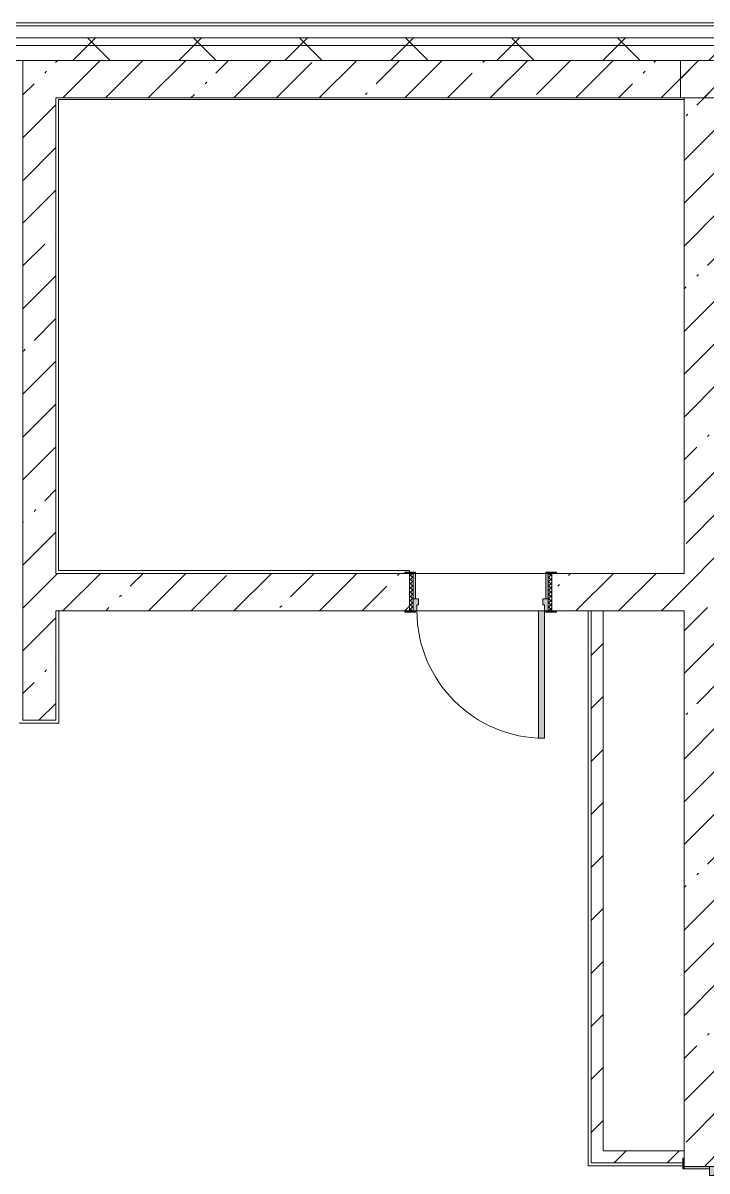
# Model space of a CAD drawing. Header units: millimetres. Extents: x 36059 to 234328, y -8553 to 29000.
# Drawn here: x 192068 to 196631, y 19695 to 27350 of the extents above; entities that cross this region are included whole.
import ezdxf

# ---------------------------------------------------------------- set-up
doc = ezdxf.new("R2010")
doc.units = ezdxf.units.MM
for name, color, linetype, lineweight, true_color in [('A-DOOR-1', 7, 'Continuous', 5, 0xaaaaaa), ('A-DOOR-2', 7, 'Continuous', 5, 0xe2e2e2), ('A-DOOR-FRAM-1', 7, 'Continuous', 5, 0xe2e2e2), ('A-DOOR-FRAM-2', 7, 'Continuous', 5, 0xaaaaaa), ('A-FLOR-2', 7, 'Continuous', 5, 0xaaaaaa)]:
    doc.layers.add(name, color=color, linetype=linetype, lineweight=lineweight, true_color=true_color)
for name, color, linetype, lineweight in [('A-WALL', 7, 'Continuous', 9), ('A-WALL-3', 7, 'Continuous', 5), ('I-WALL-4', 7, 'Continuous', 5)]:
    doc.layers.add(name, color=color, linetype=linetype, lineweight=lineweight)
pattern_1 = [(45, (107317.9, 0), (-353.5534, 353.5534), []), (135, (107317.9, 0), (-353.5534, -353.5534), [])]
pattern_2 = [(45, (107317.9, 0), (-285.1231, 285.1231), []), (45, (107603, 0), (-285.1231, 285.1231), [504.031, -100.806, 16.764, -84.042])]
pattern_3 = [(45, (107317.9, 0), (-176.7767, 176.7767), [])]

# ---------------------------------------------------------------- blocks, each defined once
blk = doc.blocks.new('110_Дверь_СКБ_2Ст - Д-1_л_Лестничная клетка EIS60 2-32359692-3_10_2_птичка')
at = {"layer": 'A-DOOR-2'}
for points in [[(662.5, 125), (662.5, 1025), (612.5, 1025), (612.5, 125)], [(-587.5, 525), (-637.5, 525), (-637.5, 125), (-587.5, 125)], [(712.5, -125), (712.5, 45), (697.5, 45), (697.5, -125)]]:
    blk.add_hatch(color=256, dxfattribs=at).paths.add_polyline_path(points)
h = blk.add_hatch(color=256, dxfattribs=at)
h.paths.add_polyline_path([(712.5, 125), (662.5, 125), (662.5, 75), (652.5, 75), (652.5, 45), (712.5, 45)])
h.paths.add_polyline_path([(-627.5, 45), (-627.5, 75), (-637.5, 75), (-637.5, 125), (-687.5, 125), (-687.5, 45)])
at = {"layer": 'A-DOOR-FRAM-1'}
for points in [[(-672.5, 125), (-672.5, 133), (-742.5, 133), (-742.5, 125)], [(767.5, 125), (767.5, 133), (697.5, 133), (697.5, 125)], [(-672.5, -125), (-672.5, 45), (-687.5, 45), (-687.5, -125)], [(-672.5, -133), (-672.5, -125), (-742.5, -125), (-742.5, -133)], [(767.5, -133), (767.5, -125), (697.5, -125), (697.5, -133)]]:
    blk.add_hatch(color=256, dxfattribs=at).paths.add_polyline_path(points)
at = {"layer": 'A-DOOR-1'}
for p, q in [((662.5, 1025), (612.5, 1025)), ((612.5, 1025), (612.5, 125)), ((662.5, 125), (662.5, 1025)), ((-637.5, 525), (-637.5, 125)), ((-587.5, 525), (-637.5, 525)), ((-587.5, 125), (-587.5, 525)), ((-637.5, 125), (-587.5, 125)), ((612.5, 125), (662.5, 125))]:
    blk.add_line(p, q, dxfattribs=at)
for centre, radius, start, end in [((662.5, 125), 900, 90, 180), ((-637.5, 125), 400, 360, 90)]:
    blk.add_arc(centre, radius, start, end, dxfattribs=at)
at = {"layer": 'A-DOOR-FRAM-2'}
for p, q in [((-672.5, 133), (-742.5, 133)), ((-742.5, 133), (-742.5, 125)), ((-742.5, 125), (-672.5, 125)), ((-637.5, 125), (-687.5, 125)), ((-687.5, 125), (-687.5, 45)), ((-672.5, 125), (-672.5, 133)), ((-637.5, 75), (-637.5, 125)), ((662.5, 125), (662.5, 75)), ((712.5, 125), (662.5, 125)), ((767.5, 133), (697.5, 133)), ((697.5, 133), (697.5, 125)), ((697.5, 125), (767.5, 125)), ((712.5, 45), (712.5, 125)), ((767.5, 125), (767.5, 133)), ((-687.5, 45), (-627.5, 45)), ((-672.5, 45), (-687.5, 45)), ((-687.5, 45), (-687.5, -125)), ((-672.5, -125), (-672.5, 45)), ((-627.5, 75), (-637.5, 75)), ((-627.5, 45), (-627.5, 75)), ((662.5, 75), (652.5, 75)), ((652.5, 75), (652.5, 45)), ((652.5, 45), (712.5, 45)), ((712.5, 45), (697.5, 45)), ((697.5, 45), (697.5, -125)), ((712.5, -125), (712.5, 45)), ((-672.5, -125), (-742.5, -125)), ((-742.5, -125), (-742.5, -133)), ((-742.5, -133), (-672.5, -133)), ((-687.5, -125), (-672.5, -125)), ((-672.5, -133), (-672.5, -125)), ((697.5, -125), (712.5, -125)), ((767.5, -125), (697.5, -125)), ((697.5, -125), (697.5, -133)), ((697.5, -133), (767.5, -133)), ((767.5, -133), (767.5, -125))]:
    blk.add_line(p, q, dxfattribs=at)
blk = doc.blocks.new('110_Дверь_СКБ_1Ст_Внутренняя1 - Д-8а 950x2100h _книгохранилище_ огнестойкая дверь_-32656878-3_10_2_птичка')
at = {"layer": 'A-DOOR-1'}
h = blk.add_hatch(dxfattribs=at)
h.set_pattern_fill('FP_197', color=256, style=0, pattern_type=2)
h.set_pattern_definition([(225, (1826.41, -189.685), (-14.14214, 14.14214), []), (135, (1826.41, -189.685), (14.14214, 14.14214), [])])
h.paths.add_polyline_path([(487.5, -125), (487.5, 125), (462.5, 125), (462.5, -125)])
at = {"layer": 'A-DOOR-2'}
h = blk.add_hatch(color=256, dxfattribs=at)
h.paths.add_polyline_path([(462.5, -125), (462.5, -45), (427.5, -45), (427.5, -85), (437.5, -85), (437.5, -125)])
h.paths.add_polyline_path([(-437.5, -125), (-412.5, -125), (-412.5, -85), (-402.5, -85), (-402.5, -45), (-437.5, -45)])
at = {"layer": 'A-DOOR-FRAM-1'}
for points in [[(-422.5, 125), (-422.5, 133), (-492.5, 133), (-492.5, 125)], [(-422.5, -45), (-422.5, 125), (-437.5, 125), (-437.5, -45)], [(517.5, 125), (517.5, 133), (447.5, 133), (447.5, 125)], [(462.5, -45), (462.5, 125), (447.5, 125), (447.5, -45)], [(-422.5, -133), (-422.5, -125), (-492.5, -125), (-492.5, -133)], [(437.5, -975), (437.5, -125), (397.5, -125), (397.5, -975)], [(517.5, -133), (517.5, -125), (447.5, -125), (447.5, -133)]]:
    blk.add_hatch(color=256, dxfattribs=at).paths.add_polyline_path(points)
at = {"layer": 'A-DOOR-FRAM-2'}
h = blk.add_hatch(dxfattribs=at)
h.set_pattern_fill('FP_198', color=256, style=0, pattern_type=2)
h.set_pattern_definition([(315, (-296.384, -189.685), (-14.1421, -14.1421), []), (225, (-296.384, -189.685), (-14.1421, 14.1421), [])])
h.paths.add_polyline_path([(-437.5, -125), (-437.5, 125), (-462.5, 125), (-462.5, -125)])
at = {"layer": 'A-DOOR-1'}
for p, q in [((397.5, -125), (437.5, -125)), ((397.5, -975), (397.5, -125)), ((437.5, -125), (437.5, -975)), ((437.5, -975), (397.5, -975))]:
    blk.add_line(p, q, dxfattribs=at)
blk.add_arc((437.5, -125), 850, 180, 270, dxfattribs=at)
at = {"layer": 'A-DOOR-FRAM-2'}
for p, q in [((-492.5, 133), (-422.5, 133)), ((-492.5, 125), (-492.5, 133)), ((-422.5, 125), (-492.5, 125)), ((-462.5, 125), (-437.5, 125)), ((-462.5, -125), (-462.5, 125)), ((-437.5, 125), (-437.5, -125)), ((-437.5, 125), (-422.5, 125)), ((-437.5, -45), (-437.5, 125)), ((-422.5, 133), (-422.5, 125)), ((-422.5, 125), (-422.5, -45)), ((447.5, 125), (447.5, 133)), ((447.5, 133), (517.5, 133)), ((447.5, -45), (447.5, 125)), ((447.5, 125), (462.5, 125)), ((517.5, 125), (447.5, 125)), ((462.5, -125), (462.5, 125)), ((462.5, 125), (487.5, 125)), ((462.5, 125), (462.5, -45)), ((487.5, 125), (487.5, -125)), ((517.5, 133), (517.5, 125)), ((-437.5, -45), (-402.5, -45)), ((-437.5, -125), (-437.5, -45)), ((-422.5, -45), (-437.5, -45)), ((-402.5, -45), (-402.5, -85)), ((427.5, -45), (462.5, -45)), ((427.5, -85), (427.5, -45)), ((462.5, -45), (447.5, -45)), ((462.5, -45), (462.5, -125)), ((-492.5, -125), (-422.5, -125)), ((-492.5, -133), (-492.5, -125)), ((-422.5, -133), (-492.5, -133)), ((-437.5, -125), (-462.5, -125)), ((-437.5, -124), (-422.5, -124)), ((-437.5, -125), (-437.5, -124)), ((-412.5, -125), (-437.5, -125)), ((-422.5, -125), (-437.5, -125)), ((-422.5, -124), (-422.5, -125)), ((-422.5, -125), (-422.5, -133)), ((-412.5, -85), (-412.5, -125)), ((-402.5, -85), (-412.5, -85)), ((437.5, -85), (427.5, -85)), ((437.5, -125), (437.5, -85)), ((462.5, -125), (437.5, -125)), ((447.5, -125), (447.5, -124)), ((447.5, -124), (462.5, -124)), ((462.5, -125), (447.5, -125)), ((447.5, -133), (447.5, -125)), ((447.5, -125), (517.5, -125)), ((517.5, -133), (447.5, -133)), ((462.5, -124), (462.5, -125)), ((487.5, -125), (462.5, -125)), ((517.5, -125), (517.5, -133))]:
    blk.add_line(p, q, dxfattribs=at)

msp = doc.modelspace()

# ---------------------------------------------------------------- hatches: boundary and pattern name
at = {"layer": 'A-WALL-3'}
h = msp.add_hatch(dxfattribs=at)
h.set_pattern_fill('FP_109', color=256, style=0, pattern_type=2)
h.set_pattern_definition(pattern_1)
h.paths.add_polyline_path([(200477.9, 27200), (200527.9, 27200), (200527.9, 27250), (191887.9, 27250), (191887.9, 27200), (199610.5, 27200)])
h = msp.add_hatch(dxfattribs=at)
h.set_pattern_fill('FP_109', color=256, style=0, pattern_type=2)
h.set_pattern_definition(pattern_1)
h.paths.add_polyline_path([(200377.9, 27100), (200477.9, 27100), (200477.9, 27200), (191887.9, 27200), (191887.9, 27100), (199610.5, 27100)])
at = {"layer": 'I-WALL-4'}
h = msp.add_hatch(dxfattribs=at)
h.set_pattern_fill('FP_105', color=256, style=0, pattern_type=2)
h.set_pattern_definition(pattern_2)
h.paths.add_polyline_path([(196477.9, 26850), (196477.9, 27100), (192067.9, 27100), (192067.9, 26850), (194017.3, 26850)])
h = msp.add_hatch(dxfattribs=at)
h.set_pattern_fill('FP_105', color=256, style=0, pattern_type=2)
h.set_pattern_definition(pattern_2)
h.paths.add_polyline_path([(200127.9, 26850), (200127.9, 27100), (196452.9, 27100), (196452.9, 26850), (199610.5, 26850)])
h = msp.add_hatch(dxfattribs=at)
h.set_pattern_fill('FP_105', color=256, style=0, pattern_type=2)
h.set_pattern_definition(pattern_2)
h.paths.add_polyline_path([(196477.9, 17270), (196727.9, 17270), (196727.9, 18325), (196477.9, 18325), (196477.9, 18162.4)])
h.paths.add_polyline_path([(196477.9, 19725), (196727.9, 19725), (196727.9, 27100), (196477.9, 27100), (196477.9, 19750)])
h = msp.add_hatch(dxfattribs=at)
h.set_pattern_fill('FP_105', color=256, style=0, pattern_type=2)
h.set_pattern_definition(pattern_2)
h.paths.add_polyline_path([(192067.9, 22700), (192287.9, 22700), (192287.9, 26850), (192067.9, 26850), (192067.9, 22790)])
h = msp.add_hatch(dxfattribs=at)
h.set_pattern_fill('FP_105', color=256, style=0, pattern_type=2)
h.set_pattern_definition(pattern_2)
h.paths.add_polyline_path([(195881.7, 23430), (196477.9, 23430), (196477.9, 23680), (195595.9, 23680), (195595.9, 23430), (195857.9, 23430)])
h.paths.add_polyline_path([(194017.3, 23430), (194645.9, 23430), (194645.9, 23680), (192287.9, 23680), (192287.9, 23430)])
h = msp.add_hatch(dxfattribs=at)
h.set_pattern_fill('FP_110', color=256, style=0, pattern_type=2)
h.set_pattern_definition(pattern_3)
h.paths.add_polyline_path([(195937.9, 19750), (195937.9, 23430), (195857.9, 23430), (195857.9, 19750), (195881.7, 19750)])
h = msp.add_hatch(dxfattribs=at)
h.set_pattern_fill('FP_110', color=256, style=0, pattern_type=2)
h.set_pattern_definition(pattern_3)
h.paths.add_polyline_path([(195937.9, 19750), (196469.9, 19750), (196469.9, 19780), (196477.9, 19780), (196477.9, 19830), (195937.9, 19830)])

# ---------------------------------------------------------------- linework, layer by layer
at = {"layer": 'A-FLOR-2'}
for p, q in [((196477.9, 26840), (192305.9, 26840)), ((192305.9, 26840), (192305.9, 23700)), ((192305.9, 23700), (194645.9, 23700)), ((194645.9, 23700), (194645.9, 23688)), ((192307.9, 23430), (192307.9, 22680)), ((195837.9, 19730), (195837.9, 23430)), ((192307.9, 22680), (192042.5, 22680)), ((196469.9, 19730), (195837.9, 19730))]:
    msp.add_line(p, q, dxfattribs=at)
at = {"layer": 'A-WALL'}
for p, q in [((200607.9, 27330), (187667.9, 27330)), ((200527.9, 27250), (187667.9, 27250)), ((200477.9, 27200), (187667.9, 27200)), ((195937.9, 23430), (195857.9, 23430)), ((196477.9, 19780), (196477.9, 19830))]:
    msp.add_line(p, q, dxfattribs=at)
at = {"layer": 'A-WALL-3'}
for p, q in [((200627.9, 27350), (183667.9, 27350)), ((187967.9, 27100), (200127.9, 27100))]:
    msp.add_line(p, q, dxfattribs=at)
at = {"layer": 'I-WALL-4'}
for p, q in [((192067.9, 27100), (192067.9, 22700)), ((196477.9, 27100), (192067.9, 27100)), ((200127.9, 27100), (196452.9, 27100)), ((196452.9, 27100), (196452.9, 26850)), ((192287.9, 23680), (192287.9, 26850)), ((192287.9, 26850), (196477.9, 26850)), ((196452.9, 26850), (200127.9, 26850)), ((196477.9, 26850), (196477.9, 23680)), ((194615.9, 23680), (192287.9, 23680)), ((194685.9, 23680), (195555.9, 23680)), ((196477.9, 23680), (195625.9, 23680)), ((192287.9, 22700), (192287.9, 23430)), ((192287.9, 23430), (194615.9, 23430)), ((195505.9, 23430), (194695.9, 23430)), ((195625.9, 23430), (195857.9, 23430)), ((195857.9, 23430), (195857.9, 19750)), ((195937.9, 19830), (195937.9, 23430)), ((195937.9, 23430), (196477.9, 23430)), ((196477.9, 23430), (196477.9, 19830)), ((192067.9, 22700), (192287.9, 22700)), ((196477.9, 19830), (195937.9, 19830)), ((195857.9, 19750), (196469.9, 19750))]:
    msp.add_line(p, q, dxfattribs=at)

# ---------------------------------------------------------------- block references
at = {"layer": 'A-DOOR-1'}
msp.add_blockref('110_Дверь_СКБ_1Ст_Внутренняя1 - Д-8а 950x2100h _книгохранилище_ огнестойкая дверь_-32656878-3_10_2_птичка', (195108.4, 23555), dxfattribs=at)
at = {"layer": 'A-DOOR-1', "rotation": 269.9999999999998}
msp.add_blockref('110_Дверь_СКБ_2Ст - Д-1_л_Лестничная клетка EIS60 2-32359692-3_10_2_птичка', (196602.9, 19037.5), dxfattribs=at)

doc.saveas('drawing.dxf')
